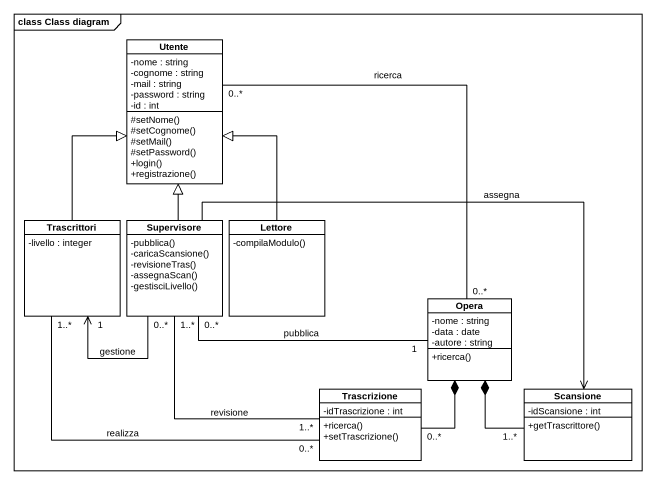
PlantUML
@startuml
mainframe class Class diagram
hide circle
hide empty members
skinparam classAttributeIconSize 0
class Utente {
  -nome : string
  -cognome : string
  -mail : string
  -password : string
  -id : int
  #setNome()
  #setCognome()
  #setMail()
  #setPassword()
  +login()
  +registrazione()
}
class Trascrittori {
  -livello : integer
}
class Supervisore {
  -pubblica()
  -caricaScansione()
  -revisioneTras()
  -assegnaScan()
  -gestisciLivello()
}
class Lettore {
  -compilaModulo()
}
class Opera {
  -nome : string
  -data : date
  -autore : string
  +ricerca()
}
class Trascrizione {
  -idTrascrizione : int
  +ricerca()
  +setTrascrizione()
}
class Scansione {
  -idScansione : int
  +getTrascrittore()
}
Utente "0..*" -- "0..*" Opera : ricerca
Trascrittori -up-|> Utente
Supervisore -up-|> Utente
Supervisore "0..*" -left-> "1" Trascrittori : gestione
Supervisore "0..*" -right- "1" Opera : pubblica
Supervisore "1..*" -- "1..*" Trascrizione : revisione
Supervisore -right-> Scansione : assegna
Lettore -up-|> Utente
Opera *-- "0..*" Trascrizione
Opera *-- "1..*" Scansione
Trascrizione "0..*" -left- "1..*" Trascrittori : realizza
@enduml
